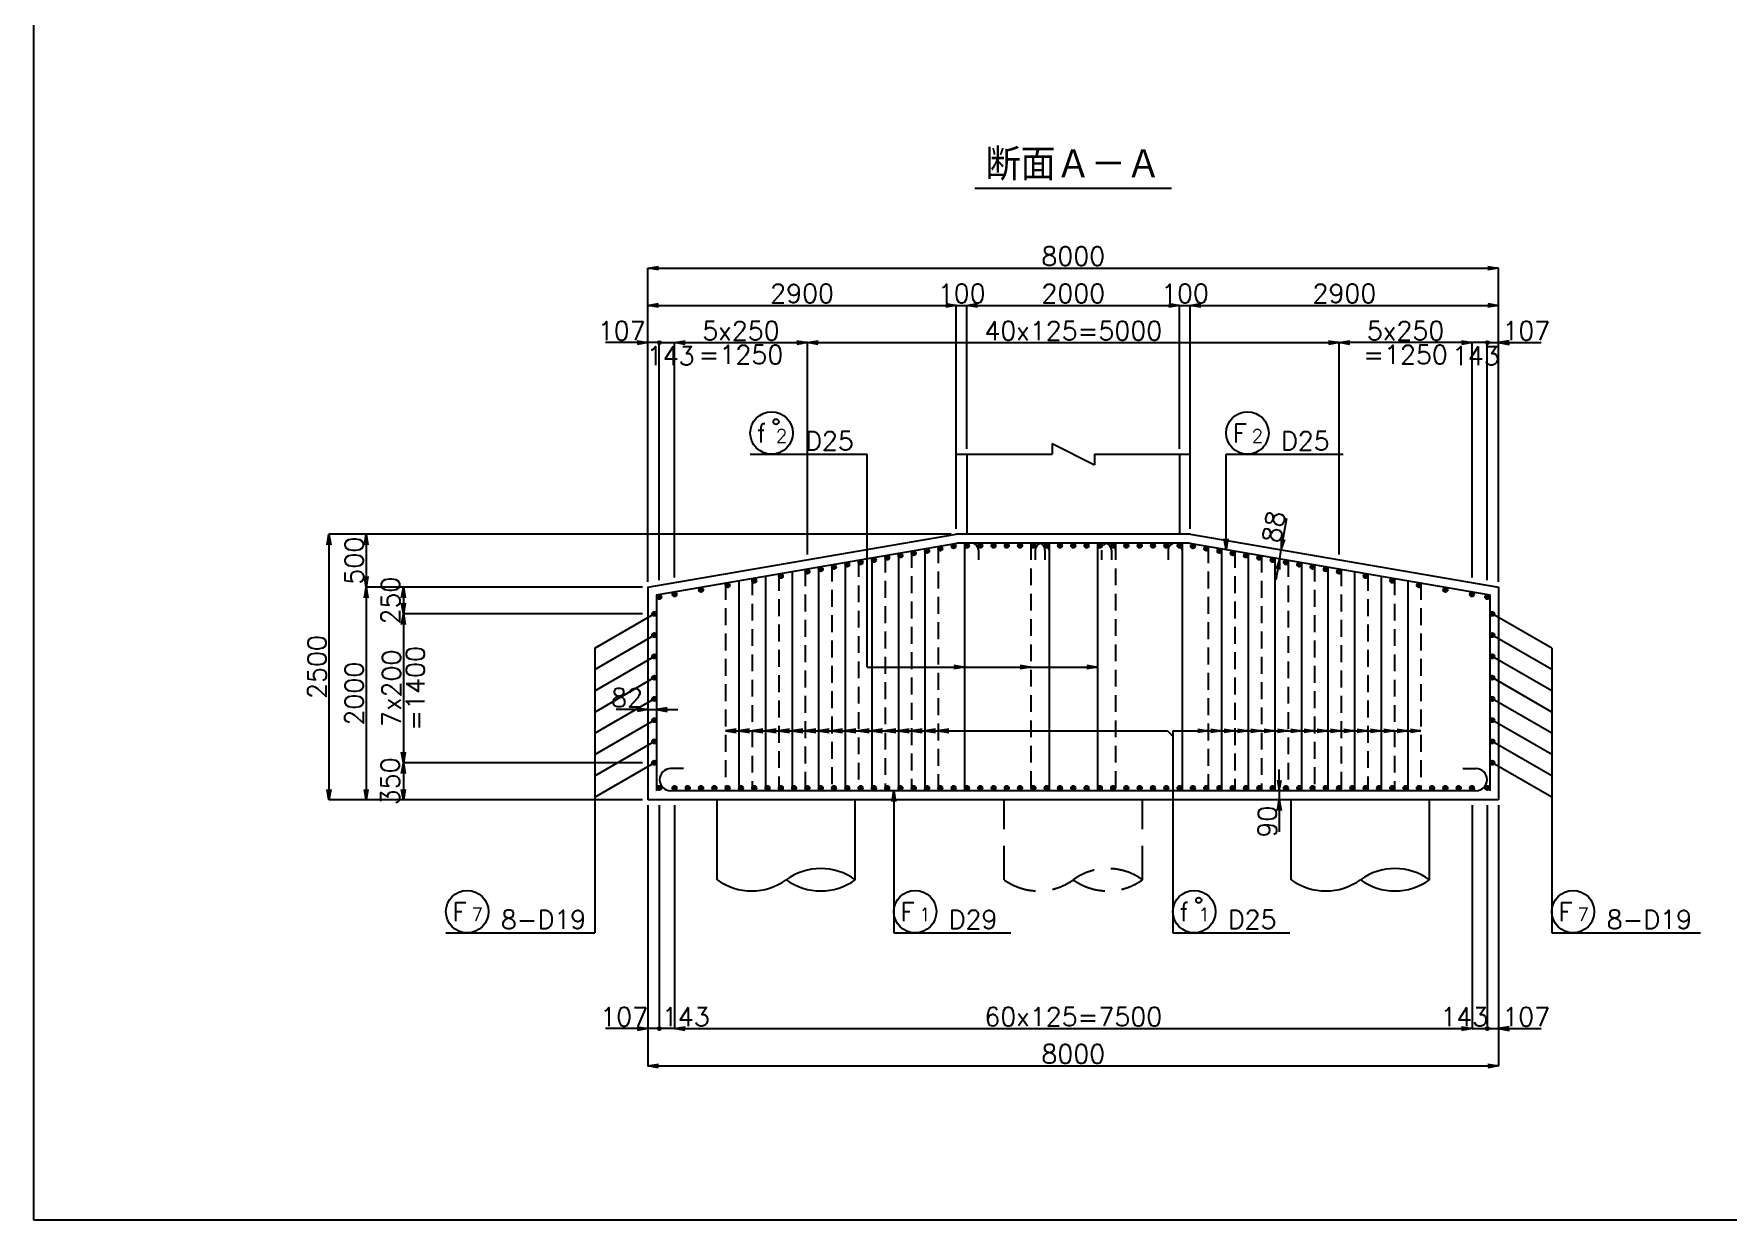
# Model space of a CAD drawing. Header units: millimetres. Extents: x -19525 to 20025, y -14225 to 14225.
# Drawn here: x -19525 to -3592, y -13850 to -2697 of the extents above; entities that cross this region are included whole.
import ezdxf

# ---------------------------------------------------------------- set-up
doc = ezdxf.new("R2010")
doc.units = ezdxf.units.MM
doc.linetypes.add('HIDDEN2', pattern=[4.7625, 3.175, -1.5875])
for name, color, linetype in [('DIM-01', 2, 'Continuous'), ('DIM-02', 2, 'Continuous'), ('GAIKEI-01', 7, 'Continuous'), ('TEKKIN-01', 3, 'Continuous'), ('TEKKIN-02', 4, 'Continuous'), ('TEKKIN-03', 6, 'Continuous'), ('TEXT-01', 4, 'Continuous'), ('WAKU-01', 1, 'Continuous')]:
    doc.layers.add(name, color=color, linetype=linetype)
doc.styles.get("Standard").update_dxf_attribs({"font": 'txt.shx', "bigfont": 'bigfont.shx'})
doc.dimstyles.get("Standard").update_dxf_attribs({"dimscale": 50, "dimtxt": 3.5, "dimasz": 2, "dimexe": 0, "dimexo": 1, "dimgap": 0.5, "dimtad": 1, "dimdec": 0, "dimzin": 0, "dimdsep": 46, "dimtxsty": 'Standard', "dimblk1": 'OPEN', "dimblk2": 'OPEN', "dimsah": 1, "dimcen": 0, "dimclrd": 2, "dimclre": 2, "dimclrt": 6, "dimaunit": 1, "dimadec": 0, "dimazin": 0, "dimtfac": 1, "dimtdec": 4, "dimtix": 1, "dimtofl": 0, "dimtmove": 2, "dimatfit": 3, "dimldrblk": 'OPEN', "dimfxl": 0, "dimtolj": 1, "dimtzin": 0, "dimarcsym": 0})

# ---------------------------------------------------------------- blocks, each defined once
blk = doc.blocks.new('_OPEN')
at = {"color": 0, "linetype": 'ByBlock'}
for p, q in [((-1, 0.17), (0, 0)), ((0, 0), (-1, -0.17)), ((0, 0), (-1, 0))]:
    blk.add_line(p, q, dxfattribs=at)
blk = doc.blocks.new('*D70')
at = {"layer": 'DEFPOINTS', "color": 0}
for p in [(-13750, -9900), (-5750, -9900), (-5750, -12400)]:
    blk.add_point(p, dxfattribs=at)
at = {"layer": 'DIM-01', "color": 2, "lineweight": -2}
for p, q in [((-13750, -9950), (-13750, -12400)), ((-5750, -9950), (-5750, -12400)), ((-13650, -12400), (-5850, -12400))]:
    blk.add_line(p, q, dxfattribs=at)
at = {"layer": 'DIM-01', "color": 2, "lineweight": -2, "xscale": 100, "yscale": 100, "zscale": 100, "rotation": 180}
blk.add_blockref('_OPEN', (-13750, -12400), dxfattribs=at)
at = {"layer": 'DIM-01', "color": 2, "lineweight": -2, "xscale": 100, "yscale": 100, "zscale": 100}
blk.add_blockref('_OPEN', (-5750, -12400), dxfattribs=at)
at = {"layer": 'DIM-01', "color": 6, "insert": (-9750, -12287.5), "char_height": 175, "attachment_point": 5}
blk.add_mtext('\\A1;8000', dxfattribs=at)
blk = doc.blocks.new('*D71')
at = {"layer": 'DEFPOINTS', "color": 0}
for p in [(-5750, -4900), (-13750, -7900), (-5750, -7900)]:
    blk.add_point(p, dxfattribs=at)
at = {"layer": 'DIM-01', "color": 2, "lineweight": -2}
for p, q in [((-13750, -7850), (-13750, -4900)), ((-13650, -4900), (-5850, -4900)), ((-5750, -7850), (-5750, -4900))]:
    blk.add_line(p, q, dxfattribs=at)
at = {"layer": 'DIM-01', "color": 2, "lineweight": -2, "xscale": 100, "yscale": 100, "zscale": 100, "rotation": 180}
blk.add_blockref('_OPEN', (-13750, -4900), dxfattribs=at)
at = {"layer": 'DIM-01', "color": 2, "lineweight": -2, "xscale": 100, "yscale": 100, "zscale": 100}
blk.add_blockref('_OPEN', (-5750, -4900), dxfattribs=at)
at = {"layer": 'DIM-01', "color": 6, "insert": (-9750, -4787.5), "char_height": 175, "attachment_point": 5}
blk.add_mtext('\\A1;8000', dxfattribs=at)
blk = doc.blocks.new('*D72')
at = {"layer": 'DEFPOINTS', "color": 0}
for p in [(-10850, -7400), (-16750, -9900), (-13750, -9900)]:
    blk.add_point(p, dxfattribs=at)
at = {"layer": 'DIM-01', "color": 2, "lineweight": -2}
for p, q in [((-10900, -7400), (-16750, -7400)), ((-16750, -7500), (-16750, -9800)), ((-13800, -9900), (-16750, -9900))]:
    blk.add_line(p, q, dxfattribs=at)
at = {"layer": 'DIM-01', "color": 2, "lineweight": -2, "xscale": 100, "yscale": 100, "zscale": 100}
for p, rotation in [((-16750, -7400), 90), ((-16750, -9900), 270)]:
    blk.add_blockref('_OPEN', p, dxfattribs=dict(at, rotation=rotation))
at = {"layer": 'DIM-01', "color": 6, "insert": (-16862.5, -8650), "char_height": 175, "attachment_point": 5, "rotation": 90}
blk.add_mtext('\\A1;2500', dxfattribs=at)
blk = doc.blocks.new('*D73')
at = {"layer": 'DEFPOINTS', "color": 0}
for p in [(-10850, -7400), (-16400, -7900), (-13750, -7900)]:
    blk.add_point(p, dxfattribs=at)
at = {"layer": 'DIM-01', "color": 2, "lineweight": -2}
for p, q in [((-16400, -7500), (-16400, -7800)), ((-13800, -7900), (-16400, -7900))]:
    blk.add_line(p, q, dxfattribs=at)
at = {"layer": 'DIM-01', "color": 2, "lineweight": -2, "xscale": 100, "yscale": 100, "zscale": 100}
for p, rotation in [((-16400, -7400), 90), ((-16400, -7900), 270)]:
    blk.add_blockref('_OPEN', p, dxfattribs=dict(at, rotation=rotation))
at = {"layer": 'DIM-01', "color": 6, "insert": (-16512.5, -7650), "char_height": 175, "attachment_point": 5, "rotation": 90}
blk.add_mtext('\\A1;500', dxfattribs=at)
blk = doc.blocks.new('*D74')
at = {"layer": 'DEFPOINTS', "color": 0}
for p in [(-10850, -5250), (-10850, -7400), (-13750, -7900)]:
    blk.add_point(p, dxfattribs=at)
at = {"layer": 'DIM-01', "color": 2, "lineweight": -2}
for p, q in [((-13650, -5250), (-10950, -5250)), ((-10850, -7350), (-10850, -5250))]:
    blk.add_line(p, q, dxfattribs=at)
at = {"layer": 'DIM-01', "color": 2, "lineweight": -2, "xscale": 100, "yscale": 100, "zscale": 100, "rotation": 180}
blk.add_blockref('_OPEN', (-13750, -5250), dxfattribs=at)
at = {"layer": 'DIM-01', "color": 2, "lineweight": -2, "xscale": 100, "yscale": 100, "zscale": 100}
blk.add_blockref('_OPEN', (-10850, -5250), dxfattribs=at)
at = {"layer": 'DIM-01', "color": 6, "insert": (-12300, -5137.5), "char_height": 175, "attachment_point": 5}
blk.add_mtext('\\A1;2900', dxfattribs=at)
blk = doc.blocks.new('*D75')
at = {"layer": 'DEFPOINTS', "color": 0}
for p in [(-13500, -9900), (-6000, -9900), (-6000, -12050)]:
    blk.add_point(p, dxfattribs=at)
at = {"layer": 'DIM-01', "color": 2, "lineweight": -2}
for p, q in [((-6000, -9950), (-6000, -12050)), ((-13400, -12050), (-6100, -12050))]:
    blk.add_line(p, q, dxfattribs=at)
at = {"layer": 'DIM-01', "color": 2, "lineweight": -2, "xscale": 100, "yscale": 100, "zscale": 100, "rotation": 180}
blk.add_blockref('_OPEN', (-13500, -12050), dxfattribs=at)
at = {"layer": 'DIM-01', "color": 2, "lineweight": -2, "xscale": 100, "yscale": 100, "zscale": 100}
blk.add_blockref('_OPEN', (-6000, -12050), dxfattribs=at)
at = {"layer": 'DIM-01', "color": 6, "insert": (-9750, -11937.5), "char_height": 175, "attachment_point": 5}
blk.add_mtext('\\A1;60x125=7500', dxfattribs=at)
blk = doc.blocks.new('*D76')
at = {"layer": 'DEFPOINTS', "color": 0}
for p in [(-7250, -5600), (-12250, -7641), (-7250, -7641)]:
    blk.add_point(p, dxfattribs=at)
at = {"layer": 'DIM-01', "color": 2, "lineweight": -2}
for p, q in [((-12150, -5600), (-7350, -5600)), ((-7250, -7591), (-7250, -5600))]:
    blk.add_line(p, q, dxfattribs=at)
at = {"layer": 'DIM-01', "color": 2, "lineweight": -2, "xscale": 100, "yscale": 100, "zscale": 100, "rotation": 180}
blk.add_blockref('_OPEN', (-12250, -5600), dxfattribs=at)
at = {"layer": 'DIM-01', "color": 2, "lineweight": -2, "xscale": 100, "yscale": 100, "zscale": 100}
blk.add_blockref('_OPEN', (-7250, -5600), dxfattribs=at)
at = {"layer": 'DIM-01', "color": 6, "insert": (-9750, -5488), "char_height": 175, "attachment_point": 5}
blk.add_mtext('\\A1;40x125=5000', dxfattribs=at)
blk = doc.blocks.new('*D77')
at = {"layer": 'DEFPOINTS', "color": 0}
for p in [(-13750, -7900), (-16400, -9900), (-13750, -9900)]:
    blk.add_point(p, dxfattribs=at)
at = {"layer": 'DIM-01', "color": 2, "lineweight": -2}
blk.add_line((-16400, -8000), (-16400, -9800), dxfattribs=at)
at = {"layer": 'DIM-01', "color": 2, "lineweight": -2, "xscale": 100, "yscale": 100, "zscale": 100}
for p, rotation in [((-16400, -7900), 90), ((-16400, -9900), 270)]:
    blk.add_blockref('_OPEN', p, dxfattribs=dict(at, rotation=rotation))
at = {"layer": 'DIM-01', "color": 6, "insert": (-16512.5, -8900), "char_height": 175, "attachment_point": 5, "rotation": 90}
blk.add_mtext('\\A1;2000', dxfattribs=at)
blk = doc.blocks.new('*D78')
at = {"layer": 'DEFPOINTS', "color": 0}
for p in [(-13750, -8150), (-16050, -9550), (-13750, -9550)]:
    blk.add_point(p, dxfattribs=at)
at = {"layer": 'DIM-01', "color": 2, "lineweight": -2}
for p, q in [((-16050, -8250), (-16050, -9450)), ((-13800, -9550), (-16050, -9550))]:
    blk.add_line(p, q, dxfattribs=at)
at = {"layer": 'DIM-01', "color": 2, "lineweight": -2, "xscale": 100, "yscale": 100, "zscale": 100}
for p, rotation in [((-16050, -8150), 90), ((-16050, -9550), 270)]:
    blk.add_blockref('_OPEN', p, dxfattribs=dict(at, rotation=rotation))
at = {"layer": 'DIM-01', "color": 6, "char_height": 175, "attachment_point": 5, "rotation": 90}
for s, insert in [('\\A1;7x200', (-16162.5, -8850)), ('\\A1;=1400', (-15937.5, -8850))]:
    blk.add_mtext(s, dxfattribs=dict(at, insert=insert))
blk = doc.blocks.new('*D79')
at = {"layer": 'DEFPOINTS', "color": 0}
for p in [(-13750, -9050), (-13669, -9050), (-13669, -9050)]:
    blk.add_point(p, dxfattribs=at)
at = {"layer": 'DIM-01', "color": 6, "insert": (-13947, -8938), "char_height": 175, "attachment_point": 5}
blk.add_mtext('\\A1;82', dxfattribs=at)
blk = doc.blocks.new('*D80')
at = {"layer": 'DEFPOINTS', "color": 0}
for p in [(-13750, -9550), (-16050, -9900), (-13750, -9900)]:
    blk.add_point(p, dxfattribs=at)
at = {"layer": 'DIM-01', "color": 2, "lineweight": -2}
for p, q in [((-16050, -9650), (-16050, -9800)), ((-13800, -9900), (-16050, -9900))]:
    blk.add_line(p, q, dxfattribs=at)
at = {"layer": 'DIM-01', "color": 2, "lineweight": -2, "xscale": 100, "yscale": 100, "zscale": 100}
for p, rotation in [((-16050, -9550), 90), ((-16050, -9900), 270)]:
    blk.add_blockref('_OPEN', p, dxfattribs=dict(at, rotation=rotation))
at = {"layer": 'DIM-01', "color": 6, "insert": (-16175, -9725), "char_height": 175, "attachment_point": 5, "rotation": 90}
blk.add_mtext('\\A1;350', dxfattribs=at)
blk = doc.blocks.new('*D81')
at = {"layer": 'DEFPOINTS', "color": 0}
for p in [(-13750, -9900), (-13644, -9900), (-13644, -12050)]:
    blk.add_point(p, dxfattribs=at)
at = {"layer": 'DIM-01', "color": 2, "lineweight": -2}
blk.add_line((-13644, -9950), (-13644, -12050), dxfattribs=at)
at = {"layer": 'DIM-01', "color": 6, "insert": (-13974, -11938), "char_height": 175, "attachment_point": 5}
blk.add_mtext('\\A1;107', dxfattribs=at)
blk = doc.blocks.new('*D82')
at = {"layer": 'DEFPOINTS', "color": 0}
for p in [(-13644, -9900), (-13500, -9900), (-13500, -12050)]:
    blk.add_point(p, dxfattribs=at)
at = {"layer": 'DIM-01', "color": 2, "lineweight": -2}
blk.add_line((-13500, -9950), (-13500, -12050), dxfattribs=at)
at = {"layer": 'DIM-01', "color": 6, "insert": (-13394, -11938), "char_height": 175, "attachment_point": 5}
blk.add_mtext('\\A1;143', dxfattribs=at)
blk = doc.blocks.new('*D83')
at = {"layer": 'DEFPOINTS', "color": 0}
for p in [(-13750, -7900), (-16050, -8150), (-13750, -8150)]:
    blk.add_point(p, dxfattribs=at)
at = {"layer": 'DIM-01', "color": 2, "lineweight": -2}
for p, q in [((-16050, -8000), (-16050, -8050)), ((-13800, -8150), (-16050, -8150))]:
    blk.add_line(p, q, dxfattribs=at)
at = {"layer": 'DIM-01', "color": 2, "lineweight": -2, "xscale": 100, "yscale": 100, "zscale": 100}
for p, rotation in [((-16050, -7900), 90), ((-16050, -8150), 270)]:
    blk.add_blockref('_OPEN', p, dxfattribs=dict(at, rotation=rotation))
at = {"layer": 'DIM-01', "color": 6, "insert": (-16171, -8025), "char_height": 175, "attachment_point": 5, "rotation": 90}
blk.add_mtext('\\A1;250', dxfattribs=at)
blk = doc.blocks.new('*D84')
at = {"layer": 'DEFPOINTS', "color": 0}
for p in [(-13644, -5600), (-13750, -7900), (-13644, -7882)]:
    blk.add_point(p, dxfattribs=at)
at = {"layer": 'DIM-01', "color": 2, "lineweight": -2}
blk.add_line((-13644, -7832), (-13644, -5600), dxfattribs=at)
at = {"layer": 'DIM-01', "color": 6, "insert": (-13997, -5488), "char_height": 175, "attachment_point": 5}
blk.add_mtext('\\A1;107', dxfattribs=at)
blk = doc.blocks.new('*D85')
at = {"layer": 'DEFPOINTS', "color": 0}
for p in [(-12250, -5600), (-12250, -7641), (-13500, -7857)]:
    blk.add_point(p, dxfattribs=at)
at = {"layer": 'DIM-01', "color": 2, "lineweight": -2}
for p, q in [((-13400, -5600), (-12350, -5600)), ((-12250, -7591), (-12250, -5600))]:
    blk.add_line(p, q, dxfattribs=at)
at = {"layer": 'DIM-01', "color": 2, "lineweight": -2, "xscale": 100, "yscale": 100, "zscale": 100, "rotation": 180}
blk.add_blockref('_OPEN', (-13500, -5600), dxfattribs=at)
at = {"layer": 'DIM-01', "color": 2, "lineweight": -2, "xscale": 100, "yscale": 100, "zscale": 100}
blk.add_blockref('_OPEN', (-12250, -5600), dxfattribs=at)
at = {"layer": 'DIM-01', "color": 6, "char_height": 175, "attachment_point": 5}
for s, insert in [('\\A1;5x250', (-12875, -5488)), ('\\A1;=1250', (-12875, -5713))]:
    blk.add_mtext(s, dxfattribs=dict(at, insert=insert))
blk = doc.blocks.new('*D86')
at = {"layer": 'DEFPOINTS', "color": 0}
for p in [(-13500, -5600), (-13644, -7882), (-13500, -7857)]:
    blk.add_point(p, dxfattribs=at)
at = {"layer": 'DIM-01', "color": 2, "lineweight": -2}
blk.add_line((-13500, -7807), (-13500, -5600), dxfattribs=at)
at = {"layer": 'DIM-01', "color": 6, "insert": (-13536, -5724), "char_height": 175, "attachment_point": 5}
blk.add_mtext('\\A1;143', dxfattribs=at)
blk = doc.blocks.new('*D87')
at = {"layer": 'DEFPOINTS', "color": 0}
for p in [(-6000, -9900), (-5857, -9900), (-5857, -12050)]:
    blk.add_point(p, dxfattribs=at)
at = {"layer": 'DIM-01', "color": 2, "lineweight": -2}
blk.add_line((-5857, -9950), (-5857, -12050), dxfattribs=at)
at = {"layer": 'DIM-01', "color": 6, "insert": (-6073, -11938), "char_height": 175, "attachment_point": 5}
blk.add_mtext('\\A1;143', dxfattribs=at)
blk = doc.blocks.new('*D88')
at = {"layer": 'DEFPOINTS', "color": 0}
for p in [(-7813, -9814), (-7813, -9900), (-7813, -9900)]:
    blk.add_point(p, dxfattribs=at)
at = {"layer": 'DIM-01', "color": 6, "insert": (-7925, -10104), "char_height": 175, "attachment_point": 5, "rotation": 90}
blk.add_mtext('\\A1;90', dxfattribs=at)
blk = doc.blocks.new('*D90')
at = {"layer": 'DEFPOINTS', "color": 0}
for p in [(-5857, -9900), (-5750, -9900), (-5750, -12050)]:
    blk.add_point(p, dxfattribs=at)
at = {"layer": 'DIM-01', "color": 6, "insert": (-5491, -11938), "char_height": 175, "attachment_point": 5}
blk.add_mtext('\\A1;107', dxfattribs=at)
blk = doc.blocks.new('*D91')
at = {"layer": 'DEFPOINTS', "color": 0}
for p in [(-5750, -5250), (-8650, -7400), (-5750, -7900)]:
    blk.add_point(p, dxfattribs=at)
at = {"layer": 'DIM-01', "color": 2, "lineweight": -2}
for p, q in [((-8650, -7350), (-8650, -5250)), ((-8550, -5250), (-5850, -5250))]:
    blk.add_line(p, q, dxfattribs=at)
at = {"layer": 'DIM-01', "color": 2, "lineweight": -2, "xscale": 100, "yscale": 100, "zscale": 100, "rotation": 180}
blk.add_blockref('_OPEN', (-8650, -5250), dxfattribs=at)
at = {"layer": 'DIM-01', "color": 2, "lineweight": -2, "xscale": 100, "yscale": 100, "zscale": 100}
blk.add_blockref('_OPEN', (-5750, -5250), dxfattribs=at)
at = {"layer": 'DIM-01', "color": 6, "insert": (-7200, -5137.5), "char_height": 175, "attachment_point": 5}
blk.add_mtext('\\A1;2900', dxfattribs=at)
blk = doc.blocks.new('*D92')
at = {"layer": 'DEFPOINTS', "color": 0}
for p in [(-6000, -5600), (-6000, -7857), (-5857, -7882)]:
    blk.add_point(p, dxfattribs=at)
at = {"layer": 'DIM-01', "color": 2, "lineweight": -2}
blk.add_line((-6000, -7807), (-6000, -5600), dxfattribs=at)
at = {"layer": 'DIM-01', "color": 6, "insert": (-5964, -5724), "char_height": 175, "attachment_point": 5}
blk.add_mtext('\\A1;143', dxfattribs=at)
blk = doc.blocks.new('*D93')
at = {"layer": 'DEFPOINTS', "color": 0}
for p in [(-8750, -5250), (-10750, -6650), (-8750, -6650)]:
    blk.add_point(p, dxfattribs=at)
at = {"layer": 'DIM-01', "color": 2, "lineweight": -2}
for p, q in [((-10750, -6600), (-10750, -5250)), ((-10650, -5250), (-8850, -5250)), ((-8750, -6600), (-8750, -5250))]:
    blk.add_line(p, q, dxfattribs=at)
at = {"layer": 'DIM-01', "color": 2, "lineweight": -2, "xscale": 100, "yscale": 100, "zscale": 100, "rotation": 180}
blk.add_blockref('_OPEN', (-10750, -5250), dxfattribs=at)
at = {"layer": 'DIM-01', "color": 2, "lineweight": -2, "xscale": 100, "yscale": 100, "zscale": 100}
blk.add_blockref('_OPEN', (-8750, -5250), dxfattribs=at)
at = {"layer": 'DIM-01', "color": 6, "insert": (-9750, -5137.5), "char_height": 175, "attachment_point": 5}
blk.add_mtext('\\A1;2000', dxfattribs=at)
blk = doc.blocks.new('*D94')
at = {"layer": 'DEFPOINTS', "color": 0}
for p in [(-10750, -5250), (-10750, -6650), (-10850, -7400)]:
    blk.add_point(p, dxfattribs=at)
at = {"layer": 'DIM-01', "color": 6, "insert": (-10800, -5137.5), "char_height": 175, "attachment_point": 5}
blk.add_mtext('\\A1;100', dxfattribs=at)
blk = doc.blocks.new('*D95')
at = {"layer": 'DEFPOINTS', "color": 0}
for p in [(-8650, -5250), (-8750, -6650), (-8650, -7400)]:
    blk.add_point(p, dxfattribs=at)
at = {"layer": 'DIM-01', "color": 6, "insert": (-8700, -5137.5), "char_height": 175, "attachment_point": 5}
blk.add_mtext('\\A1;100', dxfattribs=at)
blk = doc.blocks.new('*D96')
at = {"layer": 'DEFPOINTS', "color": 0}
for p in [(-7250, -5600), (-7250, -7641), (-6000, -7857)]:
    blk.add_point(p, dxfattribs=at)
at = {"layer": 'DIM-01', "color": 2, "lineweight": -2}
for p, q in [((-7250, -7591), (-7250, -5600)), ((-6100, -5600), (-7150, -5600))]:
    blk.add_line(p, q, dxfattribs=at)
at = {"layer": 'DIM-01', "color": 2, "lineweight": -2, "xscale": 100, "yscale": 100, "zscale": 100, "rotation": 180}
blk.add_blockref('_OPEN', (-7250, -5600), dxfattribs=at)
at = {"layer": 'DIM-01', "color": 2, "lineweight": -2, "xscale": 100, "yscale": 100, "zscale": 100}
blk.add_blockref('_OPEN', (-6000, -5600), dxfattribs=at)
at = {"layer": 'DIM-01', "color": 6, "char_height": 175, "attachment_point": 5}
for s, insert in [('\\A1;5x250', (-6625, -5488)), ('\\A1;=1250', (-6625, -5713))]:
    blk.add_mtext(s, dxfattribs=dict(at, insert=insert))
blk = doc.blocks.new('*D97')
at = {"layer": 'DEFPOINTS', "color": 0}
for p in [(-7808, -7631), (-7794, -7548), (-7794, -7548)]:
    blk.add_point(p, dxfattribs=at)
at = {"layer": 'DIM-01', "color": 6, "insert": (-7866, -7331), "char_height": 175, "attachment_point": 5, "rotation": 80.2176}
blk.add_mtext('\\A1;88', dxfattribs=at)
blk = doc.blocks.new('*D99')
at = {"layer": 'DEFPOINTS', "color": 0}
for p in [(-5750, -5600), (-5857, -7882), (-5750, -7900)]:
    blk.add_point(p, dxfattribs=at)
at = {"layer": 'DIM-01', "color": 2, "lineweight": -2}
blk.add_line((-5857, -7832), (-5857, -5600), dxfattribs=at)
at = {"layer": 'DIM-01', "color": 6, "insert": (-5490, -5488), "char_height": 175, "attachment_point": 5}
blk.add_mtext('\\A1;107', dxfattribs=at)

msp = doc.modelspace()

# ---------------------------------------------------------------- linework, layer by layer
at = {"layer": 'DIM-01'}
for p, q in [((-10850, -5250), (-10750, -5250)), ((-8750, -5250), (-8650, -5250)), ((-13750, -5600), (-14150, -5600)), ((-13643.5, -5600), (-13750, -5600)), ((-13643.5, -5600), (-13500, -5600)), ((-5856.5, -5600), (-6000, -5600)), ((-5856.5, -5600), (-5750, -5600)), ((-5750, -5600), (-5350, -5600)), ((-7793.9, -7547.6), (-7742.9, -7252)), ((-7842.2, -7828), (-7808.3, -7630.9)), ((-7808.3, -7630.9), (-7793.9, -7547.6)), ((-13750, -9050), (-14050, -9050)), ((-13750, -9050), (-13668.5, -9050)), ((-13668.5, -9050), (-13468.5, -9050)), ((-7812.5, -9813.5), (-7812.5, -9613.5)), ((-7812.5, -9813.5), (-7812.5, -9900)), ((-7812.5, -9900), (-7812.5, -10200)), ((-13750, -12050), (-14150, -12050)), ((-13643.5, -12050), (-13750, -12050)), ((-13500, -12050), (-13643.5, -12050)), ((-6000, -12050), (-5856.5, -12050)), ((-5856.5, -12050), (-5750, -12050)), ((-5750, -12050), (-5350, -12050))]:
    msp.add_line(p, q, dxfattribs=at)
for centre, radius in [((-13643.5, -5600), 15), ((-13643.5, -5600), 7.5), ((-5856.5, -5600), 15), ((-5856.5, -5600), 7.5), ((-13643.5, -12050), 15), ((-13643.5, -12050), 7.5), ((-5856.5, -12050), 15), ((-5856.5, -12050), 7.5)]:
    msp.add_circle(centre, radius, dxfattribs=at)
at = {"layer": 'DIM-02'}
for p, q in [((-12787.5, -6650), (-11687.5, -6650)), ((-8312.5, -6650), (-7212.5, -6650)), ((-14250, -8473), (-13690.5, -8150)), ((-5250, -8473), (-5809.5, -8150)), ((-14250, -8673), (-13690.5, -8350)), ((-5250, -8673), (-5809.5, -8350)), ((-14250, -8873), (-13690.5, -8550)), ((-5250, -8873), (-5809.5, -8550)), ((-14250, -9073), (-13690.5, -8750)), ((-5250, -9073), (-5809.5, -8750)), ((-14250, -9273), (-13690.5, -8950)), ((-5250, -9273), (-5809.5, -8950)), ((-14250, -9473), (-13690.5, -9150)), ((-5250, -9473), (-5809.5, -9150)), ((-14250, -9673), (-13690.5, -9350)), ((-8862.5, -9250), (-8812.5, -9300)), ((-5250, -9673), (-5809.5, -9350)), ((-14250, -9873), (-13690.5, -9550)), ((-5250, -9873), (-5809.5, -9550)), ((-15650, -11150), (-14250, -11150)), ((-11437.5, -11150), (-10337.5, -11150)), ((-8812.5, -11150), (-7712.5, -11150)), ((-5250, -11150), (-3850, -11150))]:
    msp.add_line(p, q, dxfattribs=at)
at = {"layer": 'DIM-02', "ltscale": 100}
for p, q in [((-11687.5, -8650), (-11687.5, -6650)), ((-8312.5, -7543.9), (-8312.5, -6650)), ((-14250, -8473), (-14250, -11150)), ((-5250, -8473), (-5250, -11150)), ((-11687.5, -8650), (-9523.5, -8650)), ((-13020, -9250), (-8862.5, -9250)), ((-8812.5, -9250), (-8812.5, -11150)), ((-8812.5, -9250), (-6480, -9250)), ((-11437.5, -9813.5), (-11437.5, -11150))]:
    msp.add_line(p, q, dxfattribs=at)
at = {"layer": 'DIM-02'}
for centre in [(-12587.5, -6450), (-8112.5, -6450), (-15450, -10950), (-11237.5, -10950), (-8612.5, -10950), (-5050, -10950)]:
    msp.add_circle(centre, 200, dxfattribs=at)
at = {"layer": 'DIM-02', "color": 6}
for centre in [(-12545.4, -6343.3), (-8570.4, -10843.3)]:
    msp.add_circle(centre, 25, dxfattribs=at)
at = {"layer": 'GAIKEI-01', "color": 2, "ltscale": 100}
for p, q in [((-10850, -6650), (-9950, -6650)), ((-9950, -6550), (-9550, -6750)), ((-9950, -6550), (-9950, -6650)), ((-9550, -6650), (-8650, -6650)), ((-9550, -6650), (-9550, -6750))]:
    msp.add_line(p, q, dxfattribs=at)
at = {"layer": 'GAIKEI-01', "ltscale": 100}
for p, q in [((-10750, -6650), (-10750, -7400)), ((-8750, -6650), (-8750, -7400)), ((-13750, -7900), (-10850, -7400)), ((-8650, -7400), (-10850, -7400)), ((-8650, -7400), (-5750, -7900)), ((-13750, -7900), (-13750, -9900)), ((-5750, -7900), (-5750, -9900)), ((-5750, -9900), (-13750, -9900)), ((-13100, -10650), (-13100, -9900)), ((-11800, -10650), (-11800, -9900)), ((-7700, -10650), (-7700, -9900)), ((-6400, -10650), (-6400, -9900))]:
    msp.add_line(p, q, dxfattribs=at)
at = {"layer": 'GAIKEI-01', "linetype": 'HIDDEN2', "ltscale": 100}
for p, q in [((-10400, -10650), (-10400, -9900)), ((-9100, -10650), (-9100, -9900))]:
    msp.add_line(p, q, dxfattribs=at)
at = {"layer": 'GAIKEI-01', "ltscale": 100}
for centre, start, end in [((-12775, -10199), 234.22337, 305.77663), ((-12125, -11101), 54.22337, 125.77663), ((-12125, -10199), 234.22337, 305.77663), ((-7375, -10199), 234.22337, 305.77663), ((-6725, -11101), 54.22337, 125.77663), ((-6725, -10199), 234.22337, 305.77663)]:
    msp.add_arc(centre, 555.9, start, end, dxfattribs=at)
at = {"layer": 'GAIKEI-01', "linetype": 'HIDDEN2', "ltscale": 100}
for centre, start, end in [((-10075, -10199), 234.22337, 305.77663), ((-9425, -11101), 54.22337, 125.77663), ((-9425, -10199), 234.22337, 305.77663)]:
    msp.add_arc(centre, 555.9, start, end, dxfattribs=at)
at = {"layer": 'TEKKIN-01', "ltscale": 100}
for p, q in [((-13668.5, -7971.7), (-10842.8, -7484.5)), ((-8657.2, -7484.5), (-10842.8, -7484.5)), ((-8657.2, -7484.5), (-5831.5, -7971.7)), ((-13668.5, -7971.7), (-13668.5, -9813.5)), ((-5831.5, -7971.7), (-5831.5, -9813.5)), ((-13415, -9604.5), (-13537, -9604.5)), ((-6085, -9604.5), (-5963, -9604.5)), ((-5963, -9813.5), (-13537, -9813.5))]:
    msp.add_line(p, q, dxfattribs=at)
at = {"layer": 'TEKKIN-01'}
for centre, start, end in [((-13537, -9709), 90, 270), ((-5963, -9709), 270, 90)]:
    msp.add_arc(centre, 104.5, start, end, dxfattribs=at)
at = {"layer": 'TEKKIN-02'}
for centre, radius in [((-11750, -7666.3), 20), ((-11625, -7644.7), 20), ((-11625, -7644.7), 10), ((-11500, -7623.2), 20), ((-11500, -7623.2), 10), ((-11375, -7601.6), 20), ((-11375, -7601.6), 10), ((-11250, -7580.1), 20), ((-11250, -7580.1), 10), ((-11125, -7558.5), 20), ((-11125, -7558.5), 10), ((-11000, -7537), 20), ((-11000, -7537), 10), ((-10875, -7515.4), 20), ((-10875, -7515.4), 10), ((-10750, -7509.5), 20), ((-10750, -7509.5), 10), ((-10625, -7509.5), 20), ((-10625, -7509.5), 10), ((-10500, -7509.5), 20), ((-10500, -7509.5), 10), ((-10375, -7509.5), 20), ((-10375, -7509.5), 10), ((-10250, -7509.5), 20), ((-10250, -7509.5), 10), ((-10125, -7509.5), 20), ((-10125, -7509.5), 10), ((-10000, -7509.5), 20), ((-10000, -7509.5), 10), ((-9875, -7509.5), 20), ((-9875, -7509.5), 10), ((-9750, -7509.5), 20), ((-9750, -7509.5), 10), ((-9625, -7509.5), 20), ((-9625, -7509.5), 10), ((-9500, -7509.5), 20), ((-9500, -7509.5), 10), ((-9375, -7509.5), 20), ((-9375, -7509.5), 10), ((-9250, -7509.5), 20), ((-9250, -7509.5), 10), ((-9125, -7509.5), 20), ((-9125, -7509.5), 10), ((-9000, -7509.5), 20), ((-9000, -7509.5), 10), ((-8875, -7509.5), 20), ((-8875, -7509.5), 10), ((-8750, -7509.5), 20), ((-8750, -7509.5), 10), ((-8625, -7515.4), 20), ((-8625, -7515.4), 10), ((-8500, -7537), 20), ((-8500, -7537), 10), ((-8375, -7558.5), 20), ((-8375, -7558.5), 10), ((-8250, -7580.1), 20), ((-8250, -7580.1), 10), ((-8125, -7601.6), 20), ((-8125, -7601.6), 10), ((-8000, -7623.2), 20), ((-8000, -7623.2), 10), ((-7875, -7644.7), 20), ((-7875, -7644.7), 10), ((-7750, -7666.3), 20), ((-12500, -7795.6), 20), ((-12500, -7795.6), 10), ((-12250, -7752.5), 20), ((-12250, -7752.5), 10), ((-12125, -7730.9), 20), ((-12125, -7730.9), 10), ((-12000, -7709.4), 20), ((-12000, -7709.4), 10), ((-11875, -7687.8), 20), ((-11875, -7687.8), 10), ((-11750, -7666.3), 10), ((-7750, -7666.3), 10), ((-7625, -7687.8), 20), ((-7625, -7687.8), 10), ((-7500, -7709.4), 20), ((-7500, -7709.4), 10), ((-7375, -7730.9), 20), ((-7375, -7730.9), 10), ((-7250, -7752.5), 20), ((-7250, -7752.5), 10), ((-7000, -7795.6), 20), ((-7000, -7795.6), 10), ((-13500, -7968), 20), ((-13500, -7968), 10), ((-13250, -7924.9), 20), ((-13250, -7924.9), 10), ((-13000, -7881.8), 20), ((-13000, -7881.8), 10), ((-12750, -7838.7), 20), ((-12750, -7838.7), 10), ((-6750, -7838.7), 20), ((-6750, -7838.7), 10), ((-6500, -7881.8), 20), ((-6500, -7881.8), 10), ((-6250, -7924.9), 20), ((-6250, -7924.9), 10), ((-6000, -7968), 20), ((-6000, -7968), 10), ((-13643.5, -7992.8), 20), ((-13643.5, -7992.8), 10), ((-5856.5, -7992.8), 20), ((-5856.5, -7992.8), 10), ((-13690.5, -8150), 20), ((-13690.5, -8150), 10), ((-5809.5, -8150), 20), ((-5809.5, -8150), 10), ((-13690.5, -8350), 20), ((-13690.5, -8350), 10), ((-5809.5, -8350), 20), ((-5809.5, -8350), 10), ((-13690.5, -8550), 20), ((-13690.5, -8550), 10), ((-5809.5, -8550), 20), ((-5809.5, -8550), 10), ((-13690.5, -8750), 20), ((-13690.5, -8750), 10), ((-5809.5, -8750), 20), ((-5809.5, -8750), 10), ((-13690.5, -8950), 20), ((-13690.5, -8950), 10), ((-5809.5, -8950), 20), ((-5809.5, -8950), 10), ((-13690.5, -9150), 20), ((-13690.5, -9150), 10), ((-5809.5, -9150), 20), ((-5809.5, -9150), 10), ((-13690.5, -9350), 20), ((-13690.5, -9350), 10), ((-5809.5, -9350), 20), ((-5809.5, -9350), 10), ((-13690.5, -9550), 20), ((-13690.5, -9550), 10), ((-5809.5, -9550), 20), ((-5809.5, -9550), 10), ((-13643.5, -9786.5), 20), ((-13643.5, -9786.5), 10), ((-13500, -9786.5), 20), ((-13500, -9786.5), 10), ((-13375, -9786.5), 20), ((-13375, -9786.5), 10), ((-13250, -9786.5), 20), ((-13250, -9786.5), 10), ((-13125, -9786.5), 20), ((-13125, -9786.5), 10), ((-13000, -9786.5), 20), ((-13000, -9786.5), 10), ((-12875, -9786.5), 20), ((-12875, -9786.5), 10), ((-12750, -9786.5), 20), ((-12750, -9786.5), 10), ((-12625, -9786.5), 20), ((-12625, -9786.5), 10), ((-12500, -9786.5), 20), ((-12500, -9786.5), 10), ((-12375, -9786.5), 20), ((-12375, -9786.5), 10), ((-12250, -9786.5), 20), ((-12250, -9786.5), 10), ((-12125, -9786.5), 20), ((-12125, -9786.5), 10), ((-12000, -9786.5), 20), ((-12000, -9786.5), 10), ((-11875, -9786.5), 20), ((-11875, -9786.5), 10), ((-11750, -9786.5), 20), ((-11750, -9786.5), 10), ((-11625, -9786.5), 20), ((-11625, -9786.5), 10), ((-11500, -9786.5), 20), ((-11500, -9786.5), 10), ((-11375, -9786.5), 20), ((-11375, -9786.5), 10), ((-11250, -9786.5), 20), ((-11250, -9786.5), 10), ((-11125, -9786.5), 20), ((-11125, -9786.5), 10), ((-11000, -9786.5), 20), ((-11000, -9786.5), 10), ((-10875, -9786.5), 20), ((-10875, -9786.5), 10), ((-10750, -9786.5), 20), ((-10750, -9786.5), 10), ((-10625, -9786.5), 20), ((-10625, -9786.5), 10), ((-10500, -9786.5), 20), ((-10500, -9786.5), 10), ((-10375, -9786.5), 20), ((-10375, -9786.5), 10), ((-10250, -9786.5), 20), ((-10250, -9786.5), 10), ((-10125, -9786.5), 20), ((-10125, -9786.5), 10), ((-10000, -9786.5), 20), ((-10000, -9786.5), 10), ((-9875, -9786.5), 20), ((-9875, -9786.5), 10), ((-9750, -9786.5), 20), ((-9750, -9786.5), 10), ((-9625, -9786.5), 20), ((-9625, -9786.5), 10), ((-9500, -9786.5), 20), ((-9500, -9786.5), 10), ((-9375, -9786.5), 20), ((-9375, -9786.5), 10), ((-9250, -9786.5), 20), ((-9250, -9786.5), 10), ((-9125, -9786.5), 20), ((-9125, -9786.5), 10), ((-9000, -9786.5), 20), ((-9000, -9786.5), 10), ((-8875, -9786.5), 20), ((-8875, -9786.5), 10), ((-8750, -9786.5), 20), ((-8750, -9786.5), 10), ((-8625, -9786.5), 20), ((-8625, -9786.5), 10), ((-8500, -9786.5), 20), ((-8500, -9786.5), 10), ((-8375, -9786.5), 20), ((-8375, -9786.5), 10), ((-8250, -9786.5), 20), ((-8250, -9786.5), 10), ((-8125, -9786.5), 20), ((-8125, -9786.5), 10), ((-8000, -9786.5), 20), ((-8000, -9786.5), 10), ((-7875, -9786.5), 20), ((-7875, -9786.5), 10), ((-7750, -9786.5), 20), ((-7750, -9786.5), 10), ((-7625, -9786.5), 20), ((-7625, -9786.5), 10), ((-7500, -9786.5), 20), ((-7500, -9786.5), 10), ((-7375, -9786.5), 20), ((-7375, -9786.5), 10), ((-7250, -9786.5), 20), ((-7250, -9786.5), 10), ((-7125, -9786.5), 20), ((-7125, -9786.5), 10), ((-7000, -9786.5), 20), ((-7000, -9786.5), 10), ((-6875, -9786.5), 20), ((-6875, -9786.5), 10), ((-6750, -9786.5), 20), ((-6750, -9786.5), 10), ((-6625, -9786.5), 20), ((-6625, -9786.5), 10), ((-6500, -9786.5), 20), ((-6500, -9786.5), 10), ((-6375, -9786.5), 20), ((-6375, -9786.5), 10), ((-6250, -9786.5), 20), ((-6250, -9786.5), 10), ((-6125, -9786.5), 20), ((-6125, -9786.5), 10), ((-6000, -9786.5), 20), ((-6000, -9786.5), 20), ((-6000, -9786.5), 10), ((-6000, -9786.5), 10), ((-5856.5, -9786.5), 20), ((-5856.5, -9786.5), 10)]:
    msp.add_circle(centre, radius, dxfattribs=at)
at = {"layer": 'TEKKIN-03', "ltscale": 100}
for p, q in [((-10773.5, -7484.5), (-10773.5, -9813.5)), ((-9976.5, -7484.5), (-9976.5, -9813.5)), ((-9523.5, -7484.5), (-9523.5, -9813.5)), ((-8726.5, -7484.5), (-8726.5, -9813.5)), ((-11645, -7622.8), (-11645, -9813.5)), ((-11395, -7579.7), (-11395, -9813.5)), ((-11145, -7536.6), (-11145, -9813.5)), ((-10641.5, -7550.5), (-10641.5, -7643.5)), ((-10108.5, -7550.5), (-10108.5, -7643.5)), ((-9391.5, -7550.5), (-9391.5, -7643.5)), ((-8858.5, -7550.5), (-8858.5, -7643.5)), ((-8355, -7536.6), (-8355, -9813.5)), ((-8105, -7579.7), (-8105, -9813.5)), ((-7855, -7622.8), (-7855, -9813.5)), ((-12645, -7795.2), (-12645, -9813.5)), ((-12395, -7752.1), (-12395, -9813.5)), ((-12145, -7709), (-12145, -9813.5)), ((-11895, -7665.9), (-11895, -9813.5)), ((-7605, -7665.9), (-7605, -9813.5)), ((-7355, -7709), (-7355, -9813.5)), ((-7105, -7752.1), (-7105, -9813.5)), ((-6855, -7795.2), (-6855, -9813.5)), ((-12895, -7838.3), (-12895, -9813.5)), ((-6605, -7838.3), (-6605, -9813.5))]:
    msp.add_line(p, q, dxfattribs=at)
at = {"layer": 'TEKKIN-03', "linetype": 'HIDDEN2', "ltscale": 50}
for p, q in [((-10148.5, -7484.5), (-10148.5, -9813.5)), ((-9351.5, -7484.5), (-9351.5, -9813.5)), ((-11770, -7644.4), (-11770, -9813.5)), ((-11520, -7601.3), (-11520, -9813.5)), ((-11270, -7558.2), (-11270, -9813.5)), ((-11020, -7515.1), (-11020, -9813.5)), ((-10016.5, -7550.5), (-10016.5, -7643.5)), ((-9483.5, -7550.5), (-9483.5, -7643.5)), ((-8480, -7515.1), (-8480, -9813.5)), ((-8230, -7558.2), (-8230, -9813.5)), ((-7980, -7601.3), (-7980, -9813.5)), ((-7730, -7644.4), (-7730, -9813.5)), ((-12520, -7773.7), (-12520, -9813.5)), ((-12270, -7730.6), (-12270, -9813.5)), ((-12020, -7687.5), (-12020, -9813.5)), ((-7480, -7687.5), (-7480, -9813.5)), ((-7230, -7730.6), (-7230, -9813.5)), ((-6980, -7773.7), (-6980, -9813.5)), ((-13020, -7859.9), (-13020, -9813.5)), ((-12770, -7816.8), (-12770, -9813.5)), ((-6730, -7816.8), (-6730, -9813.5)), ((-6480, -7859.9), (-6480, -9813.5))]:
    msp.add_line(p, q, dxfattribs=at)
at = {"layer": 'TEKKIN-03'}
for centre in [(-10707.5, -7550.5), (-10042.5, -7550.5), (-9457.5, -7550.5), (-8792.5, -7550.5)]:
    msp.add_arc(centre, 66, 0, 180, dxfattribs=at)
at = {"layer": 'TEKKIN-03', "linetype": 'HIDDEN2', "ltscale": 50}
for centre in [(-10082.5, -7550.5), (-9417.5, -7550.5)]:
    msp.add_arc(centre, 66, 0, 180, dxfattribs=at)
at = {"layer": 'TEXT-01'}
msp.add_line((-8825, -4150), (-10675, -4150), dxfattribs=at)
at = {"layer": 'WAKU-01'}
for p, q in [((-19525, -13850), (-19525, 13850)), ((20025, -13850), (-19525, -13850))]:
    msp.add_line(p, q, dxfattribs=at)

# ---------------------------------------------------------------- block references
at = {"layer": 'DIM-01', "yscale": 100, "zscale": 100}
for p, xscale in [((-13750, -5600), 100), ((-5750, -5600), -100), ((-13750, -9050), 100), ((-13750, -12050), 100), ((-5750, -12050), -100)]:
    msp.add_blockref('_OPEN', p, dxfattribs=dict(at, xscale=xscale))
for p, xscale, rotation in [((-7793.9, -7547.6), -100.0000000000005, 80.21759296819296), ((-7808.3, -7630.9), -100.0000000000005, 260.2175929681929), ((-13668.5, -9050), -100, 359.9999999999979), ((-7812.5, -9813.5), -100, 89.99999999999793), ((-7812.5, -9900), 100, 90.00000000000206)]:
    msp.add_blockref('_OPEN', p, dxfattribs=dict(at, xscale=xscale, rotation=rotation))
at = {"layer": 'DIM-02', "xscale": 100, "yscale": 100, "zscale": 100}
for p, rotation in [((-8312.5, -7543.9), 270), ((-11437.5, -9813.5), 90)]:
    msp.add_blockref('_OPEN', p, dxfattribs=dict(at, rotation=rotation))
at = {"layer": 'DIM-02', "yscale": 100, "zscale": 100}
for p, xscale in [((-10773.5, -8650), 100), ((-10148.5, -8650), 100), ((-9523.5, -8650), 100), ((-13020, -9250), -100), ((-12895, -9250), -100), ((-12770, -9250), -100), ((-12645, -9250), -100), ((-12520, -9250), -100), ((-12395, -9250), -100), ((-12270, -9250), -100), ((-12145, -9250), -100), ((-12020, -9250), -100), ((-11895, -9250), -100), ((-11770, -9250), -100), ((-11645, -9250), -100), ((-11520, -9250), -100), ((-11395, -9250), -100), ((-11270, -9250), -100), ((-11145, -9250), -100), ((-11020, -9250), -100), ((-8480, -9250), 100), ((-8355, -9250), 100), ((-8230, -9250), 100), ((-8105, -9250), 100), ((-7980, -9250), 100), ((-7855, -9250), 100), ((-7730, -9250), 100), ((-7605, -9250), 100), ((-7480, -9250), 100), ((-7355, -9250), 100), ((-7230, -9250), 100), ((-7105, -9250), 100), ((-6980, -9250), 100), ((-6855, -9250), 100), ((-6730, -9250), 100), ((-6605, -9250), 100), ((-6480, -9250), 100)]:
    msp.add_blockref('_OPEN', p, dxfattribs=dict(at, xscale=xscale))

# ---------------------------------------------------------------- texts
at = {"layer": 'DIM-02', "color": 6}
for s, height, p in [('f', 175, (-12727.3, -6540)), ('F', 175, (-8252.3, -6540)), ('2', 125, (-12547.3, -6540)), ('D25', 175, (-12271.3, -6611.6)), ('2', 125, (-8072.3, -6540)), ('D25', 175, (-7796.3, -6611.6)), ('F', 175, (-15589.8, -11040)), ('7', 125, (-15409.8, -11040)), ('8-D19', 175, (-15133.8, -11111.6)), ('F', 175, (-11377.3, -11040)), ('1', 125, (-11197.3, -11040)), ('D29', 175, (-10921.3, -11111.6)), ('f', 175, (-8752.3, -11040)), ('1', 125, (-8572.3, -11040)), ('D25', 175, (-8296.3, -11111.6)), ('F', 175, (-5189.8, -11040)), ('7', 125, (-5009.8, -11040)), ('8-D19', 175, (-4733.8, -11111.6))]:
    msp.add_text(s, height=height, dxfattribs=at).set_placement(p)
at = {"layer": 'TEXT-01'}
msp.add_text('断面Ａ－Ａ', height=300, dxfattribs=at).set_placement((-10575, -4075))

# ---------------------------------------------------------------- dimensions: what is measured, and where the dimension line sits
at = {"layer": 'DIM-01'}
for base, p1, p2, picture, middle in [((-5750, -4900), (-13750, -7900), (-5750, -7900), '*D71', (-9750, -4787.5)), ((-8750, -5250), (-10750, -6650), (-8750, -6650), '*D93', (-9750, -5137.5)), ((-5750, -12400), (-13750, -9900), (-5750, -9900), '*D70', (-9750, -12287.5))]:
    dim = msp.add_linear_dim(base=base, p1=p1, p2=p2, dimstyle='Standard', dxfattribs=at)
    dim.commit()
    dim.dimension.update_dxf_attribs({"geometry": picture, "text_midpoint": middle})
for base, p1, p2, override, picture, middle in [((-10850, -5250), (-13750, -7900), (-10850, -7400), {"dimblk1": 'OPEN', "dimblk2": 'OPEN', "dimse1": 1}, '*D74', (-12300, -5137.5)), ((-10750, -5250), (-10850, -7400), (-10750, -6650), {"dimblk1": 'OPEN', "dimblk2": 'OPEN', "dimse1": 1, "dimse2": 1}, '*D94', (-10800, -5137.5)), ((-8650, -5250), (-8750, -6650), (-8650, -7400), {"dimblk1": 'OPEN', "dimblk2": 'OPEN', "dimse1": 1, "dimse2": 1}, '*D95', (-8700, -5137.5)), ((-5750, -5250), (-8650, -7400), (-5750, -7900), {"dimblk1": 'OPEN', "dimblk2": 'OPEN', "dimse2": 1}, '*D91', (-7200, -5137.5))]:
    dim = msp.add_linear_dim(base=base, p1=p1, p2=p2, dimstyle='Standard', override=override, dxfattribs=at)
    dim.commit()
    dim.dimension.update_dxf_attribs({"geometry": picture, "text_midpoint": middle})
for base, p1, p2, override, picture, middle in [((-13643.5, -5600), (-13750, -7900), (-13643.5, -7881.637931), {"dimblk1": 'OPEN', "dimblk2": 'OPEN', "dimse1": 1}, '*D84', (-13997.1358727, -5487.5)), ((-5750, -5600), (-5856.5, -7881.637931), (-5750, -7900), {"dimblk1": 'OPEN', "dimblk2": 'OPEN', "dimse2": 1}, '*D99', (-5490.1109666, -5487.5)), ((-13668.5, -9050), (-13750, -9050), (-13668.5, -9050), {"dimblk1": 'OPEN', "dimblk2": 'OPEN', "dimse1": 1, "dimse2": 1}, '*D79', (-13947.317108, -8937.5)), ((-13643.5, -12050), (-13750, -9900), (-13643.5, -9900), {"dimblk1": 'OPEN', "dimblk2": 'OPEN', "dimse1": 1}, '*D81', (-13974.1821464, -11937.5)), ((-5750, -12050), (-5856.5, -9900), (-5750, -9900), {"dimblk1": 'OPEN', "dimblk2": 'OPEN', "dimse1": 1, "dimse2": 1}, '*D90', (-5491.1637998, -11937.5))]:
    dim = msp.add_linear_dim(base=base, p1=p1, p2=p2, dimstyle='Standard', override=override, dxfattribs=at)
    dim.commit()
    dim.dimension.update_dxf_attribs({"geometry": picture, "text_midpoint": middle, "dimtype": 160})
for base, p1, p2, text, picture, middle in [((-12250, -5600), (-13500, -7856.9), (-12250, -7641.4), '5x250\\X=<>', '*D85', (-12875, -5600)), ((-7250, -5600), (-12250, -7641.4), (-7250, -7641.4), '40x125=<>', '*D76', (-9750, -5487.5)), ((-7250, -5600), (-6000, -7856.9), (-7250, -7641.4), '5x250\\X=<>', '*D96', (-6625, -5600)), ((-6000, -12050), (-13500, -9900), (-6000, -9900), '60x125=<>', '*D75', (-9750, -11937.5))]:
    dim = msp.add_linear_dim(base=base, p1=p1, p2=p2, text=text, dimstyle='Standard', override={"dimblk1": 'OPEN', "dimblk2": 'OPEN', "dimse1": 1}, dxfattribs=at)
    dim.commit()
    dim.dimension.update_dxf_attribs({"geometry": picture, "text_midpoint": middle})
for base, p1, p2, picture, middle in [((-13500, -5600), (-13643.5, -7881.6), (-13500, -7856.9), '*D86', (-13535.6, -5724)), ((-6000, -5600), (-5856.5, -7881.6), (-6000, -7856.9), '*D92', (-5964.4, -5724)), ((-13500, -12050), (-13643.5, -9900), (-13500, -9900), '*D82', (-13393.9, -11937.5)), ((-5856.5, -12050), (-6000, -9900), (-5856.5, -9900), '*D87', (-6072.8, -11937.5))]:
    dim = msp.add_linear_dim(base=base, p1=p1, p2=p2, text='143', dimstyle='Standard', override={"dimblk1": 'OPEN', "dimblk2": 'OPEN', "dimse1": 1}, dxfattribs=at)
    dim.commit()
    dim.dimension.update_dxf_attribs({"geometry": picture, "text_midpoint": middle, "dimtype": 160})
for base, p1, p2, angle, text, picture, middle, dimtype in [((-7793.9, -7547.6), (-7808.3, -7630.9), (-7793.9, -7547.6), 80.21759, '88', '*D97', (-7866.2, -7330.8), 161), ((-7812.5, -9900), (-7812.5, -9813.5), (-7812.5, -9900), 90, '90', '*D88', (-7925, -10103.6), 160)]:
    dim = msp.add_linear_dim(base=base, p1=p1, p2=p2, angle=angle, text=text, dimstyle='Standard', override={"dimblk1": 'OPEN', "dimblk2": 'OPEN', "dimse1": 1, "dimse2": 1}, dxfattribs=at)
    dim.commit()
    dim.dimension.update_dxf_attribs({"geometry": picture, "text_midpoint": middle, "dimtype": dimtype})
dim = msp.add_linear_dim(base=(-16750, -9900), p1=(-10850, -7400), p2=(-13750, -9900), angle=90, dimstyle='Standard', dxfattribs=at)
dim.commit()
dim.dimension.update_dxf_attribs({"geometry": '*D72', "text_midpoint": (-16862.5, -8650)})
for base, p1, p2, override, picture, middle in [((-16400, -7900), (-10850, -7400), (-13750, -7900), {"dimblk1": 'OPEN', "dimblk2": 'OPEN', "dimse1": 1}, '*D73', (-16512.5, -7650)), ((-16400, -9900), (-13750, -7900), (-13750, -9900), {"dimblk1": 'OPEN', "dimblk2": 'OPEN', "dimse1": 1, "dimse2": 1}, '*D77', (-16512.5, -8900))]:
    dim = msp.add_linear_dim(base=base, p1=p1, p2=p2, angle=90, dimstyle='Standard', override=override, dxfattribs=at)
    dim.commit()
    dim.dimension.update_dxf_attribs({"geometry": picture, "text_midpoint": middle})
for base, p1, p2, picture, middle in [((-16050, -8150), (-13750, -7900), (-13750, -8150), '*D83', (-16170.9, -8025)), ((-16050, -9900), (-13750, -9550), (-13750, -9900), '*D80', (-16174.5, -9725))]:
    dim = msp.add_linear_dim(base=base, p1=p1, p2=p2, angle=90, dimstyle='Standard', override={"dimblk1": 'OPEN', "dimblk2": 'OPEN', "dimse1": 1}, dxfattribs=at)
    dim.commit()
    dim.dimension.update_dxf_attribs({"geometry": picture, "text_midpoint": middle, "dimtype": 160})
dim = msp.add_linear_dim(base=(-16050, -9550), p1=(-13750, -8150), p2=(-13750, -9550), angle=90, text='7x200\\X=<>', dimstyle='Standard', override={"dimblk1": 'OPEN', "dimblk2": 'OPEN', "dimse1": 1}, dxfattribs=at)
dim.commit()
dim.dimension.update_dxf_attribs({"geometry": '*D78', "text_midpoint": (-16050, -8850)})

doc.saveas('drawing.dxf')
